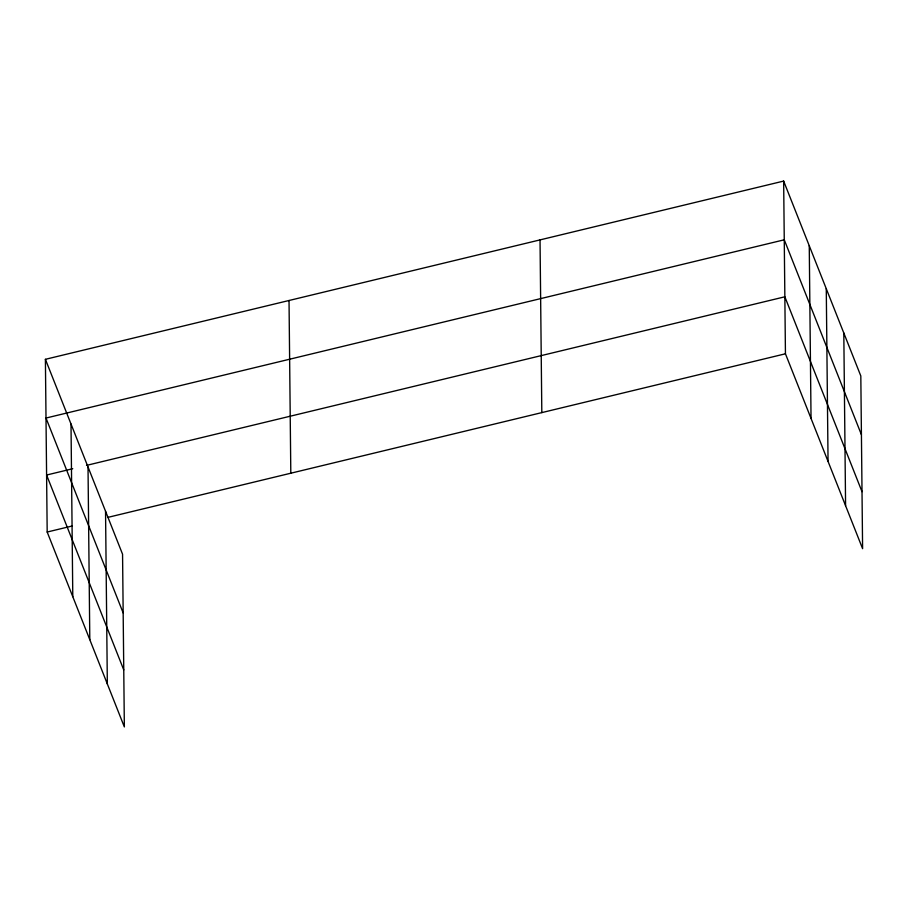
<?xml version="1.0" encoding="UTF-8"?>
<svg xmlns="http://www.w3.org/2000/svg" width="908" height="908" viewBox="0 0 908 908"><rect width="100%" height="100%" fill="white"/><g stroke="black" fill="none" stroke-linecap="round" stroke-linejoin="round"><path stroke-width="1.36" d="M45.4 359.318L122.557 554.209L124.351 726.922L47.182 532.031L45.4 359.318L783.649 181.078L860.818 375.969L862.6 548.682L785.443 353.791L783.649 181.078M72.753 468.721L46.592 475.032L123.76 669.922M86.51 465.395L784.852 296.803L862.01 491.682M47.182 532.031L71.959 526.05M107.746 517.412L785.443 353.791M861.42 434.694L784.262 239.803L46.013 418.043L123.17 612.934M843.804 332.998L845.586 505.711M826.269 288.721L828.051 461.434M809.255 245.75L811.037 418.463M540.033 239.905L541.815 412.607M289.028 300.503L290.81 473.216M105.544 511.238L107.337 683.951M88.019 466.962L89.801 639.675M71.006 423.991L72.788 596.692"/></g></svg>
